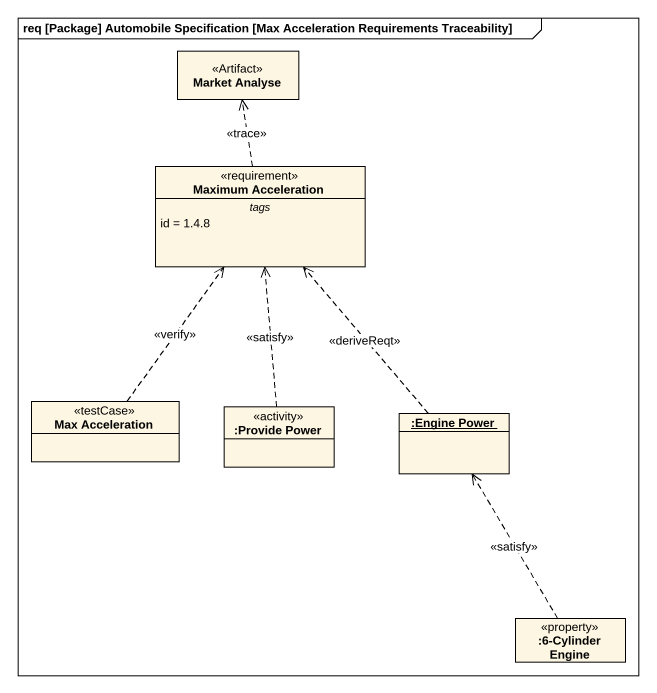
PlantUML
@startuml
mainframe req [Package] Automobile Specification [Max Acceleration Requirements Traceability]
allowmixing
hide circle
hide empty members
class "Market Analyse" as Market_Analyse <<Artifact>>
class "Maximum Acceleration" as Maximum_Acceleration <<requirement>> {
  -- tags --
  id = 1.4.8
}
class "Max Acceleration" as Max_Acceleration <<testCase>>
class ":Provide Power" as Provide_Power <<activity>>
object ":Engine Power" as Engine_Power
rectangle ":6-Cylinder Engine" as p6_Cylinder_Engine <<property>>
Maximum_Acceleration .up.> Market_Analyse : <<trace>>
Max_Acceleration .up.> Maximum_Acceleration : <<verify>>
Provide_Power .up.> Maximum_Acceleration : <<satisfy>>
Engine_Power .up.> Maximum_Acceleration : <<deriveReqt>>
p6_Cylinder_Engine .up.> Engine_Power : <<satisfy>>
@enduml
